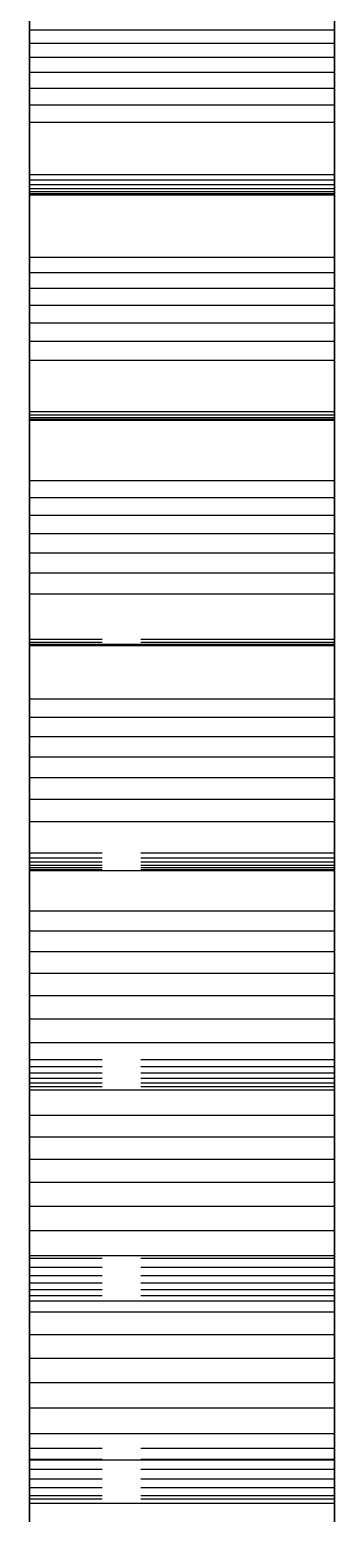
# Model space of a CAD drawing. Header units: millimetres. Extents: x -29 to 156, y -45 to 87.
# Drawn here: x 63.81 to 65.81, y -13.73 to -4 of the extents above; entities that cross this region are included whole.
import ezdxf

# ---------------------------------------------------------------- set-up
doc = ezdxf.new("R2010")
doc.units = ezdxf.units.MM
doc.linetypes.add('DASHED', pattern=[1.524, 1.27, -0.254])
doc.layers.add('HIDDEN', color=8, linetype='DASHED')
doc.layers.add('VISIBLE', color=7, linetype='CONTINUOUS')

msp = doc.modelspace()

# ---------------------------------------------------------------- linework, layer by layer
at = {"layer": 'HIDDEN'}
for points in [[(63.80933, -3.59071), (63.80933, -4.00605)], [(65.80933, -3.59071), (65.80933, -4.00605)], [(63.80933, -4.00605), (63.80933, -4.09258)], [(65.80933, -4.00605), (63.80933, -4.00605)], [(65.80933, -4.00605), (65.80933, -4.09258)], [(63.80933, -4.09258), (63.80933, -4.18528)], [(65.80933, -4.09258), (63.80933, -4.09258)], [(65.80933, -4.09258), (65.80933, -4.18528)], [(63.80933, -4.18528), (63.80933, -4.28372)], [(65.80933, -4.18528), (63.80933, -4.18528)], [(65.80933, -4.18528), (65.80933, -4.28372)], [(63.80933, -4.28372), (63.80933, -4.38754)], [(65.80933, -4.28372), (63.80933, -4.28372)], [(65.80933, -4.28372), (65.80933, -4.38754)], [(63.80933, -4.38754), (63.80933, -4.49649)], [(65.80933, -4.38754), (63.80933, -4.38754)], [(65.80933, -4.38754), (65.80933, -4.49649)], [(63.80933, -4.49649), (63.80933, -4.61034)], [(65.80933, -4.49649), (63.80933, -4.49649)], [(65.80933, -4.49649), (65.80933, -4.61034)], [(63.80933, -4.61034), (63.80933, -4.95332)], [(65.80933, -4.61034), (63.80933, -4.61034)], [(65.80933, -4.61034), (65.80933, -4.95332)], [(63.80933, -4.95332), (63.80933, -4.9889)], [(65.80933, -4.95332), (63.80933, -4.95332)], [(65.80933, -4.95332), (65.80933, -4.9889)], [(63.80933, -4.9889), (63.80933, -5.0195)], [(65.80933, -4.9889), (63.80933, -4.9889)], [(63.80933, -5.0195), (63.80933, -5.04492)], [(65.80933, -5.0195), (63.80933, -5.0195)], [(63.80933, -5.04492), (63.80933, -5.0649)], [(65.80933, -5.04492), (63.80933, -5.04492)], [(65.80933, -4.9889), (65.80933, -5.0195)], [(65.80933, -5.0195), (65.80933, -5.04492)], [(65.80933, -5.04492), (65.80933, -5.0649)], [(63.80933, -5.0649), (63.80933, -5.07913)], [(65.80933, -5.0649), (63.80933, -5.0649)], [(63.80933, -5.07913), (63.80933, -5.08719)], [(65.80933, -5.07913), (63.80933, -5.07913)], [(63.80933, -5.08719), (63.80933, -5.4964)], [(65.80933, -5.08719), (63.80933, -5.08719)], [(65.80933, -5.0649), (65.80933, -5.07913)], [(65.80933, -5.07913), (65.80933, -5.08719)], [(65.80933, -5.08719), (65.80933, -5.4964)], [(63.80933, -5.4964), (63.80933, -5.5949)], [(65.80933, -5.4964), (63.80933, -5.4964)], [(65.80933, -5.4964), (65.80933, -5.5949)], [(63.80933, -5.5949), (63.80933, -5.69946)], [(65.80933, -5.5949), (63.80933, -5.5949)], [(65.80933, -5.5949), (65.80933, -5.69946)], [(63.80933, -5.69946), (63.80933, -5.80965)], [(65.80933, -5.69946), (63.80933, -5.69946)], [(65.80933, -5.69946), (65.80933, -5.80965)], [(63.80933, -5.80965), (63.80933, -5.92513)], [(65.80933, -5.80965), (63.80933, -5.80965)], [(65.80933, -5.80965), (65.80933, -5.92513)], [(63.80933, -5.92513), (63.80933, -6.04564)], [(65.80933, -5.92513), (63.80933, -5.92513)], [(65.80933, -5.92513), (65.80933, -6.04564)], [(63.80933, -6.04564), (63.80933, -6.17095)], [(65.80933, -6.04564), (63.80933, -6.04564)], [(65.80933, -6.04564), (65.80933, -6.17095)], [(63.80933, -6.17095), (63.80933, -6.508)], [(65.80933, -6.17095), (63.80933, -6.17095)], [(65.80933, -6.17095), (65.80933, -6.508)], [(63.80933, -6.508), (63.80933, -6.52955)], [(65.80933, -6.508), (63.80933, -6.508)], [(65.80933, -6.508), (65.80933, -6.52955)], [(63.80933, -6.52955), (63.80933, -6.54619)], [(65.80933, -6.52955), (63.80933, -6.52955)], [(63.80933, -6.54619), (63.80933, -6.55771)], [(65.80933, -6.54619), (63.80933, -6.54619)], [(63.80933, -6.55771), (63.80933, -6.56389)], [(65.80933, -6.55771), (63.80933, -6.55771)], [(63.80933, -6.55888), (63.80933, -6.56442)], [(63.80933, -6.56442), (63.80933, -6.55888)], [(63.80933, -6.55888), (63.80933, -6.95998)], [(63.80933, -6.56442), (63.80933, -6.55888)], [(65.80933, -6.55888), (63.80933, -6.55888)], [(65.80933, -6.55888), (63.80933, -6.55888)], [(63.80933, -6.56389), (63.80933, -6.56442)], [(65.80933, -6.56389), (63.80933, -6.56389)], [(65.80933, -6.56442), (63.80933, -6.56442)], [(65.80933, -6.52955), (65.80933, -6.54619)], [(65.80933, -6.54619), (65.80933, -6.55771)], [(65.80933, -6.55771), (65.80933, -6.56389)], [(65.80933, -6.55888), (65.80933, -6.56442)], [(65.80933, -6.56442), (65.80933, -6.55888)], [(65.80933, -6.55888), (65.80933, -6.95998)], [(65.80933, -6.56442), (65.80933, -6.55888)], [(65.80933, -6.56389), (65.80933, -6.56442)], [(63.80933, -6.95998), (63.80933, -7.06997)], [(65.80933, -6.95998), (63.80933, -6.95998)], [(65.80933, -6.95998), (65.80933, -7.06997)], [(63.80933, -7.06997), (63.80933, -7.18588)], [(65.80933, -7.06997), (63.80933, -7.06997)], [(65.80933, -7.06997), (65.80933, -7.18588)], [(63.80933, -7.18588), (63.80933, -7.30729)], [(65.80933, -7.18588), (63.80933, -7.18588)], [(65.80933, -7.18588), (65.80933, -7.30729)], [(63.80933, -7.30729), (63.80933, -7.43386)], [(65.80933, -7.30729), (63.80933, -7.30729)], [(65.80933, -7.30729), (65.80933, -7.43386)], [(63.80933, -7.43386), (63.80933, -7.56533)], [(65.80933, -7.43386), (63.80933, -7.43386)], [(65.80933, -7.43386), (65.80933, -7.56533)], [(63.80933, -7.56533), (63.80933, -7.70149)], [(65.80933, -7.56533), (63.80933, -7.56533)], [(65.80933, -7.56533), (65.80933, -7.70149)], [(63.80933, -7.70149), (63.80933, -8.03098)], [(65.80933, -7.70149), (63.80933, -7.70149)], [(65.80933, -7.70149), (65.80933, -8.03098)], [(63.80933, -7.99862), (63.80933, -8.01773)], [(63.80933, -8.04098), (63.80933, -7.99862)], [(63.80933, -7.99862), (63.80933, -8.38966)], [(63.80933, -8.01773), (63.80933, -7.99862)], [(65.80933, -7.99862), (63.80933, -7.99862)], [(65.80933, -7.99862), (63.80933, -7.99862)], [(63.80933, -8.01773), (63.80933, -8.03091)], [(63.80933, -8.03091), (63.80933, -8.01773)], [(65.80933, -8.01773), (63.80933, -8.01773)], [(65.80933, -8.01773), (63.80933, -8.01773)], [(63.80933, -8.03091), (63.80933, -8.03856)], [(63.80933, -8.03856), (63.80933, -8.03091)], [(65.80933, -8.03091), (63.80933, -8.03091)], [(65.80933, -8.03091), (63.80933, -8.03091)], [(63.80933, -8.03098), (63.80933, -8.03839)], [(65.80933, -8.03098), (63.80933, -8.03098)], [(63.80933, -8.03839), (63.80933, -8.04098)], [(65.80933, -8.03839), (63.80933, -8.03839)], [(63.80933, -8.03856), (63.80933, -8.04098)], [(63.80933, -8.04098), (63.80933, -8.03856)], [(65.80933, -8.03856), (63.80933, -8.03856)], [(65.80933, -8.03856), (63.80933, -8.03856)], [(65.80933, -8.04098), (63.80933, -8.04098)], [(65.80933, -7.99862), (65.80933, -8.01773)], [(65.80933, -8.04098), (65.80933, -7.99862)], [(65.80933, -7.99862), (65.80933, -8.38966)], [(65.80933, -8.01773), (65.80933, -7.99862)], [(65.80933, -8.01773), (65.80933, -8.03091)], [(65.80933, -8.03091), (65.80933, -8.01773)], [(65.80933, -8.03091), (65.80933, -8.03856)], [(65.80933, -8.03856), (65.80933, -8.03091)], [(65.80933, -8.03098), (65.80933, -8.03839)], [(65.80933, -8.03839), (65.80933, -8.04098)], [(65.80933, -8.03856), (65.80933, -8.04098)], [(65.80933, -8.04098), (65.80933, -8.03856)], [(63.80933, -8.38966), (63.80933, -8.51059)], [(65.80933, -8.38966), (63.80933, -8.38966)], [(65.80933, -8.38966), (65.80933, -8.51059)], [(63.80933, -8.51059), (63.80933, -8.63728)], [(65.80933, -8.51059), (63.80933, -8.51059)], [(65.80933, -8.51059), (65.80933, -8.63728)], [(63.80933, -8.63728), (63.80933, -8.76932)], [(65.80933, -8.63728), (63.80933, -8.63728)], [(65.80933, -8.63728), (65.80933, -8.76932)], [(63.80933, -8.76932), (63.80933, -8.90637)], [(65.80933, -8.76932), (63.80933, -8.76932)], [(65.80933, -8.76932), (65.80933, -8.90637)], [(63.80933, -8.90637), (63.80933, -9.04817)], [(65.80933, -8.90637), (63.80933, -8.90637)], [(65.80933, -8.90637), (65.80933, -9.04817)], [(63.80933, -9.04817), (63.80933, -9.19451)], [(65.80933, -9.04817), (63.80933, -9.04817)], [(65.80933, -9.04817), (65.80933, -9.19451)], [(63.80933, -9.19451), (63.80933, -9.51483)], [(65.80933, -9.19451), (63.80933, -9.19451)], [(65.80933, -9.19451), (65.80933, -9.51483)], [(63.80933, -9.39939), (63.80933, -9.43198)], [(63.80933, -9.51483), (63.80933, -9.39939)], [(63.80933, -9.39939), (63.80933, -9.77845)], [(63.80933, -9.43198), (63.80933, -9.39939)], [(65.80933, -9.39939), (63.80933, -9.39939)], [(65.80933, -9.39939), (63.80933, -9.39939)], [(65.80933, -9.39939), (65.80933, -9.43198)], [(65.80933, -9.51483), (65.80933, -9.39939)], [(65.80933, -9.39939), (65.80933, -9.77845)], [(65.80933, -9.43198), (65.80933, -9.39939)], [(63.80933, -9.43198), (63.80933, -9.4588)], [(63.80933, -9.4588), (63.80933, -9.43198)], [(65.80933, -9.43198), (63.80933, -9.43198)], [(65.80933, -9.43198), (63.80933, -9.43198)], [(63.80933, -9.4588), (63.80933, -9.48024)], [(63.80933, -9.48024), (63.80933, -9.4588)], [(65.80933, -9.4588), (63.80933, -9.4588)], [(65.80933, -9.4588), (63.80933, -9.4588)], [(63.80933, -9.48024), (63.80933, -9.49659)], [(63.80933, -9.49659), (63.80933, -9.48024)], [(65.80933, -9.48024), (63.80933, -9.48024)], [(65.80933, -9.48024), (63.80933, -9.48024)], [(63.80933, -9.49659), (63.80933, -9.50806)], [(63.80933, -9.50806), (63.80933, -9.49659)], [(65.80933, -9.49659), (63.80933, -9.49659)], [(65.80933, -9.49659), (63.80933, -9.49659)], [(63.80933, -9.50806), (63.80933, -9.51483)], [(63.80933, -9.51483), (63.80933, -9.50806)], [(65.80933, -9.50806), (63.80933, -9.50806)], [(65.80933, -9.50806), (63.80933, -9.50806)], [(65.80933, -9.51483), (63.80933, -9.51483)], [(65.80933, -9.43198), (65.80933, -9.4588)], [(65.80933, -9.4588), (65.80933, -9.43198)], [(65.80933, -9.4588), (65.80933, -9.48024)], [(65.80933, -9.48024), (65.80933, -9.4588)], [(65.80933, -9.48024), (65.80933, -9.49659)], [(65.80933, -9.49659), (65.80933, -9.48024)], [(65.80933, -9.49659), (65.80933, -9.50806)], [(65.80933, -9.50806), (65.80933, -9.49659)], [(65.80933, -9.50806), (65.80933, -9.51483)], [(65.80933, -9.51483), (65.80933, -9.50806)], [(63.80933, -9.77845), (63.80933, -9.90974)], [(65.80933, -9.77845), (63.80933, -9.77845)], [(65.80933, -9.77845), (65.80933, -9.90974)], [(63.80933, -9.90974), (63.80933, -10.04661)], [(65.80933, -9.90974), (63.80933, -9.90974)], [(65.80933, -9.90974), (65.80933, -10.04661)], [(63.80933, -10.04661), (63.80933, -10.18863)], [(65.80933, -10.04661), (63.80933, -10.04661)], [(65.80933, -10.04661), (65.80933, -10.18863)], [(63.80933, -10.18863), (63.80933, -10.33548)], [(65.80933, -10.18863), (63.80933, -10.18863)], [(65.80933, -10.18863), (65.80933, -10.33548)], [(63.80933, -10.33548), (63.80933, -10.48692)], [(65.80933, -10.33548), (63.80933, -10.33548)], [(65.80933, -10.33548), (65.80933, -10.48692)], [(63.80933, -10.48692), (63.80933, -10.64274)], [(65.80933, -10.48692), (63.80933, -10.48692)], [(65.80933, -10.48692), (65.80933, -10.64274)], [(63.80933, -10.64274), (63.80933, -10.95233)], [(65.80933, -10.64274), (63.80933, -10.64274)], [(65.80933, -10.64274), (65.80933, -10.95233)], [(63.80933, -10.75437), (63.80933, -10.80028)], [(63.80933, -10.95233), (63.80933, -10.75437)], [(63.80933, -10.75437), (63.80933, -11.11961)], [(63.80933, -10.80028), (63.80933, -10.75437)], [(65.80933, -10.75437), (63.80933, -10.75437)], [(65.80933, -10.75437), (63.80933, -10.75437)], [(65.80933, -10.75437), (65.80933, -10.80028)], [(65.80933, -10.95233), (65.80933, -10.75437)], [(65.80933, -10.75437), (65.80933, -11.11961)], [(65.80933, -10.80028), (65.80933, -10.75437)], [(63.80933, -10.80028), (63.80933, -10.84061)], [(63.80933, -10.84061), (63.80933, -10.80028)], [(65.80933, -10.80028), (63.80933, -10.80028)], [(65.80933, -10.80028), (63.80933, -10.80028)], [(63.80933, -10.84061), (63.80933, -10.87574)], [(63.80933, -10.87574), (63.80933, -10.84061)], [(65.80933, -10.84061), (63.80933, -10.84061)], [(65.80933, -10.84061), (63.80933, -10.84061)], [(63.80933, -10.87574), (63.80933, -10.90594)], [(63.80933, -10.90594), (63.80933, -10.87574)], [(65.80933, -10.87574), (63.80933, -10.87574)], [(65.80933, -10.87574), (63.80933, -10.87574)], [(65.80933, -10.80028), (65.80933, -10.84061)], [(65.80933, -10.84061), (65.80933, -10.80028)], [(65.80933, -10.84061), (65.80933, -10.87574)], [(65.80933, -10.87574), (65.80933, -10.84061)], [(65.80933, -10.87574), (65.80933, -10.90594)], [(65.80933, -10.90594), (65.80933, -10.87574)], [(63.80933, -10.90594), (63.80933, -10.93141)], [(63.80933, -10.93141), (63.80933, -10.90594)], [(65.80933, -10.90594), (63.80933, -10.90594)], [(65.80933, -10.90594), (63.80933, -10.90594)], [(63.80933, -10.93141), (63.80933, -10.95233)], [(63.80933, -10.95233), (63.80933, -10.93141)], [(65.80933, -10.93141), (63.80933, -10.93141)], [(65.80933, -10.93141), (63.80933, -10.93141)], [(65.80933, -10.95233), (63.80933, -10.95233)], [(65.80933, -10.90594), (65.80933, -10.93141)], [(65.80933, -10.93141), (65.80933, -10.90594)], [(65.80933, -10.93141), (65.80933, -10.95233)], [(65.80933, -10.95233), (65.80933, -10.93141)], [(63.80933, -11.11961), (63.80933, -11.26062)], [(65.80933, -11.11961), (63.80933, -11.11961)], [(65.80933, -11.11961), (65.80933, -11.26062)], [(63.80933, -11.26062), (63.80933, -11.40699)], [(65.80933, -11.26062), (63.80933, -11.26062)], [(65.80933, -11.26062), (65.80933, -11.40699)], [(63.80933, -11.40699), (63.80933, -11.5583)], [(65.80933, -11.40699), (63.80933, -11.40699)], [(65.80933, -11.40699), (65.80933, -11.5583)], [(63.80933, -11.5583), (63.80933, -11.71425)], [(65.80933, -11.5583), (63.80933, -11.5583)], [(65.80933, -11.5583), (65.80933, -11.71425)], [(63.80933, -11.71425), (63.80933, -11.87459)], [(65.80933, -11.71425), (63.80933, -11.71425)], [(65.80933, -11.71425), (65.80933, -11.87459)], [(63.80933, -11.87459), (63.80933, -12.03911)], [(65.80933, -11.87459), (63.80933, -11.87459)], [(65.80933, -11.87459), (65.80933, -12.03911)], [(63.80933, -12.03911), (63.80933, -12.33647)], [(65.80933, -12.03911), (63.80933, -12.03911)], [(63.80933, -12.05695), (63.80933, -12.11596)], [(63.80933, -12.33647), (63.80933, -12.05695)], [(63.80933, -12.05695), (63.80933, -12.4066)], [(63.80933, -12.11596), (63.80933, -12.05695)], [(65.80933, -12.05695), (63.80933, -12.05695)], [(65.80933, -12.05695), (63.80933, -12.05695)], [(65.80933, -12.03911), (65.80933, -12.33647)], [(65.80933, -12.05695), (65.80933, -12.11596)], [(65.80933, -12.33647), (65.80933, -12.05695)], [(65.80933, -12.05695), (65.80933, -12.4066)], [(65.80933, -12.11596), (65.80933, -12.05695)], [(63.80933, -12.11596), (63.80933, -12.16961)], [(63.80933, -12.16961), (63.80933, -12.11596)], [(65.80933, -12.11596), (63.80933, -12.11596)], [(65.80933, -12.11596), (63.80933, -12.11596)], [(65.80933, -12.11596), (65.80933, -12.16961)], [(65.80933, -12.16961), (65.80933, -12.11596)], [(63.80933, -12.16961), (63.80933, -12.21825)], [(63.80933, -12.21825), (63.80933, -12.16961)], [(65.80933, -12.16961), (63.80933, -12.16961)], [(65.80933, -12.16961), (63.80933, -12.16961)], [(63.80933, -12.21825), (63.80933, -12.26216)], [(63.80933, -12.26216), (63.80933, -12.21825)], [(65.80933, -12.21825), (63.80933, -12.21825)], [(65.80933, -12.21825), (63.80933, -12.21825)], [(65.80933, -12.16961), (65.80933, -12.21825)], [(65.80933, -12.21825), (65.80933, -12.16961)], [(65.80933, -12.21825), (65.80933, -12.26216)], [(65.80933, -12.26216), (65.80933, -12.21825)], [(63.80933, -12.26216), (63.80933, -12.30151)], [(63.80933, -12.30151), (63.80933, -12.26216)], [(65.80933, -12.26216), (63.80933, -12.26216)], [(65.80933, -12.26216), (63.80933, -12.26216)], [(63.80933, -12.30151), (63.80933, -12.33647)], [(63.80933, -12.33647), (63.80933, -12.30151)], [(65.80933, -12.30151), (63.80933, -12.30151)], [(65.80933, -12.30151), (63.80933, -12.30151)], [(65.80933, -12.33647), (63.80933, -12.33647)], [(65.80933, -12.26216), (65.80933, -12.30151)], [(65.80933, -12.30151), (65.80933, -12.26216)], [(65.80933, -12.30151), (65.80933, -12.33647)], [(65.80933, -12.33647), (65.80933, -12.30151)], [(63.80933, -12.4066), (63.80933, -12.55664)], [(65.80933, -12.4066), (63.80933, -12.4066)], [(65.80933, -12.4066), (65.80933, -12.55664)], [(63.80933, -12.55664), (63.80933, -12.71179)], [(65.80933, -12.55664), (63.80933, -12.55664)], [(65.80933, -12.55664), (65.80933, -12.71179)], [(63.80933, -12.71179), (63.80933, -12.87166)], [(65.80933, -12.71179), (63.80933, -12.71179)], [(65.80933, -12.71179), (65.80933, -12.87166)], [(63.80933, -12.87166), (63.80933, -13.03594)], [(65.80933, -12.87166), (63.80933, -12.87166)], [(65.80933, -12.87166), (65.80933, -13.03594)], [(63.80933, -13.03594), (63.80933, -13.2044)], [(65.80933, -13.03594), (63.80933, -13.03594)], [(65.80933, -13.03594), (65.80933, -13.2044)], [(63.80933, -13.2044), (63.80933, -13.37683)], [(65.80933, -13.2044), (63.80933, -13.2044)], [(65.80933, -13.2044), (65.80933, -13.37683)], [(63.80933, -13.3008), (63.80933, -13.37261)], [(63.80933, -13.63314), (63.80933, -13.3008)], [(63.80933, -13.3008), (63.80933, -13.63314)], [(63.80933, -13.37261), (63.80933, -13.3008)], [(65.80933, -13.3008), (63.80933, -13.3008)], [(65.80933, -13.3008), (63.80933, -13.3008)], [(65.80933, -13.3008), (65.80933, -13.37261)], [(65.80933, -13.63314), (65.80933, -13.3008)], [(65.80933, -13.3008), (65.80933, -13.63314)], [(65.80933, -13.37261), (65.80933, -13.3008)], [(63.80933, -13.37261), (63.80933, -13.43931)], [(63.80933, -13.43931), (63.80933, -13.37261)], [(65.80933, -13.37261), (63.80933, -13.37261)], [(65.80933, -13.37261), (63.80933, -13.37261)], [(63.80933, -13.37683), (63.80933, -13.6605)], [(65.80933, -13.37683), (63.80933, -13.37683)], [(65.80933, -13.37261), (65.80933, -13.43931)], [(65.80933, -13.43931), (65.80933, -13.37261)], [(65.80933, -13.37683), (65.80933, -13.6605)], [(63.80933, -13.43931), (63.80933, -13.50124)], [(63.80933, -13.50124), (63.80933, -13.43931)], [(65.80933, -13.43931), (63.80933, -13.43931)], [(65.80933, -13.43931), (63.80933, -13.43931)], [(63.80933, -13.50124), (63.80933, -13.55863)], [(63.80933, -13.55863), (63.80933, -13.50124)], [(65.80933, -13.50124), (63.80933, -13.50124)], [(65.80933, -13.50124), (63.80933, -13.50124)], [(65.80933, -13.43931), (65.80933, -13.50124)], [(65.80933, -13.50124), (65.80933, -13.43931)], [(65.80933, -13.50124), (65.80933, -13.55863)], [(65.80933, -13.55863), (65.80933, -13.50124)], [(63.80933, -13.55863), (63.80933, -13.61167)], [(63.80933, -13.61167), (63.80933, -13.55863)], [(65.80933, -13.55863), (63.80933, -13.55863)], [(65.80933, -13.55863), (63.80933, -13.55863)], [(63.80933, -13.61167), (63.80933, -13.6605)], [(63.80933, -13.6605), (63.80933, -13.61167)], [(65.80933, -13.61167), (63.80933, -13.61167)], [(65.80933, -13.61167), (63.80933, -13.61167)], [(65.80933, -13.55863), (65.80933, -13.61167)], [(65.80933, -13.61167), (65.80933, -13.55863)], [(65.80933, -13.61167), (65.80933, -13.6605)], [(65.80933, -13.6605), (65.80933, -13.61167)], [(63.80933, -13.6605), (63.80933, -13.63314)], [(63.80933, -13.63314), (63.80933, -13.79148)], [(65.80933, -13.63314), (63.80933, -13.63314)], [(65.80933, -13.63314), (63.80933, -13.63314)], [(65.80933, -13.6605), (63.80933, -13.6605)], [(65.80933, -13.6605), (65.80933, -13.63314)], [(65.80933, -13.63314), (65.80933, -13.79148)]]:
    msp.add_lwpolyline(points, dxfattribs=at)
at = {"layer": 'VISIBLE'}
for points in [[(63.80933, -4.00605), (63.80933, -3.59071)], [(65.80933, -4.00605), (65.80933, -3.59071)], [(63.80933, -4.09258), (63.80933, -4.00605)], [(65.80933, -4.00605), (63.80933, -4.00605)], [(65.80933, -4.09258), (65.80933, -4.00605)], [(63.80933, -4.18528), (63.80933, -4.09258)], [(65.80933, -4.09258), (63.80933, -4.09258)], [(65.80933, -4.18528), (65.80933, -4.09258)], [(63.80933, -4.28372), (63.80933, -4.18528)], [(65.80933, -4.18528), (63.80933, -4.18528)], [(65.80933, -4.28372), (65.80933, -4.18528)], [(63.80933, -4.38754), (63.80933, -4.28372)], [(65.80933, -4.28372), (63.80933, -4.28372)], [(65.80933, -4.38754), (65.80933, -4.28372)], [(63.80933, -4.49649), (63.80933, -4.38754)], [(65.80933, -4.38754), (63.80933, -4.38754)], [(65.80933, -4.49649), (65.80933, -4.38754)], [(63.80933, -4.61034), (63.80933, -4.49649)], [(65.80933, -4.49649), (63.80933, -4.49649)], [(65.80933, -4.61034), (65.80933, -4.49649)], [(63.80933, -4.95332), (63.80933, -4.61034)], [(65.80933, -4.61034), (63.80933, -4.61034)], [(65.80933, -4.95332), (65.80933, -4.61034)], [(63.80933, -4.9889), (63.80933, -4.95332)], [(65.80933, -4.95332), (63.80933, -4.95332)], [(65.80933, -4.9889), (65.80933, -4.95332)], [(63.80933, -5.0195), (63.80933, -4.9889)], [(65.80933, -4.9889), (63.80933, -4.9889)], [(63.80933, -5.04492), (63.80933, -5.0195)], [(65.80933, -5.0195), (63.80933, -5.0195)], [(63.80933, -5.0649), (63.80933, -5.04492)], [(65.80933, -5.04492), (63.80933, -5.04492)], [(65.80933, -5.0195), (65.80933, -4.9889)], [(65.80933, -5.04492), (65.80933, -5.0195)], [(65.80933, -5.0649), (65.80933, -5.04492)], [(63.80933, -5.07913), (63.80933, -5.0649)], [(65.80933, -5.0649), (63.80933, -5.0649)], [(63.80933, -5.08719), (63.80933, -5.07913)], [(65.80933, -5.07913), (63.80933, -5.07913)], [(63.80933, -5.4964), (63.80933, -5.08719)], [(65.80933, -5.08719), (63.80933, -5.08719)], [(65.80933, -5.07913), (65.80933, -5.0649)], [(65.80933, -5.08719), (65.80933, -5.07913)], [(65.80933, -5.4964), (65.80933, -5.08719)], [(63.80933, -5.5949), (63.80933, -5.4964)], [(65.80933, -5.4964), (63.80933, -5.4964)], [(65.80933, -5.5949), (65.80933, -5.4964)], [(63.80933, -5.69946), (63.80933, -5.5949)], [(65.80933, -5.5949), (63.80933, -5.5949)], [(65.80933, -5.69946), (65.80933, -5.5949)], [(63.80933, -5.80965), (63.80933, -5.69946)], [(65.80933, -5.69946), (63.80933, -5.69946)], [(65.80933, -5.80965), (65.80933, -5.69946)], [(63.80933, -5.92513), (63.80933, -5.80965)], [(65.80933, -5.80965), (63.80933, -5.80965)], [(65.80933, -5.92513), (65.80933, -5.80965)], [(63.80933, -6.04564), (63.80933, -5.92513)], [(65.80933, -5.92513), (63.80933, -5.92513)], [(65.80933, -6.04564), (65.80933, -5.92513)], [(63.80933, -6.17095), (63.80933, -6.04564)], [(65.80933, -6.04564), (63.80933, -6.04564)], [(65.80933, -6.17095), (65.80933, -6.04564)], [(63.80933, -6.508), (63.80933, -6.17095)], [(65.80933, -6.17095), (63.80933, -6.17095)], [(65.80933, -6.508), (65.80933, -6.17095)], [(63.80933, -6.52955), (63.80933, -6.508)], [(65.80933, -6.508), (63.80933, -6.508)], [(65.80933, -6.52955), (65.80933, -6.508)], [(63.80933, -6.54619), (63.80933, -6.52955)], [(65.80933, -6.52955), (63.80933, -6.52955)], [(63.80933, -6.55771), (63.80933, -6.54619)], [(65.80933, -6.54619), (63.80933, -6.54619)], [(63.80933, -6.56389), (63.80933, -6.55771)], [(65.80933, -6.55771), (63.80933, -6.55771)], [(63.80933, -6.56442), (63.80933, -6.56389)], [(65.80933, -6.56389), (63.80933, -6.56389)], [(63.80933, -6.95998), (63.80933, -6.56442)], [(65.80933, -6.56442), (63.80933, -6.56442)], [(65.80933, -6.54619), (65.80933, -6.52955)], [(65.80933, -6.55771), (65.80933, -6.54619)], [(65.80933, -6.56389), (65.80933, -6.55771)], [(65.80933, -6.56442), (65.80933, -6.56389)], [(65.80933, -6.95998), (65.80933, -6.56442)], [(63.80933, -7.06997), (63.80933, -6.95998)], [(65.80933, -6.95998), (63.80933, -6.95998)], [(65.80933, -7.06997), (65.80933, -6.95998)], [(63.80933, -7.18588), (63.80933, -7.06997)], [(65.80933, -7.06997), (63.80933, -7.06997)], [(65.80933, -7.18588), (65.80933, -7.06997)], [(63.80933, -7.30729), (63.80933, -7.18588)], [(65.80933, -7.18588), (63.80933, -7.18588)], [(65.80933, -7.30729), (65.80933, -7.18588)], [(63.80933, -7.43386), (63.80933, -7.30729)], [(65.80933, -7.30729), (63.80933, -7.30729)], [(65.80933, -7.43386), (65.80933, -7.30729)], [(63.80933, -7.56533), (63.80933, -7.43386)], [(65.80933, -7.43386), (63.80933, -7.43386)], [(65.80933, -7.56533), (65.80933, -7.43386)], [(63.80933, -7.70149), (63.80933, -7.56533)], [(65.80933, -7.56533), (63.80933, -7.56533)], [(65.80933, -7.70149), (65.80933, -7.56533)], [(63.80933, -8.03098), (63.80933, -7.70149)], [(65.80933, -7.70149), (63.80933, -7.70149)], [(65.80933, -8.03098), (65.80933, -7.70149)], [(63.80933, -8.03839), (63.80933, -8.03098)], [(65.80933, -8.03098), (63.80933, -8.03098)], [(63.80933, -8.04098), (63.80933, -8.03839)], [(65.80933, -8.03839), (63.80933, -8.03839)], [(63.80933, -8.38966), (63.80933, -8.04098)], [(65.80933, -8.04098), (63.80933, -8.04098)], [(65.80933, -8.03839), (65.80933, -8.03098)], [(65.80933, -8.04098), (65.80933, -8.03839)], [(65.80933, -8.38966), (65.80933, -8.04098)], [(63.80933, -8.51059), (63.80933, -8.38966)], [(65.80933, -8.38966), (63.80933, -8.38966)], [(65.80933, -8.51059), (65.80933, -8.38966)], [(63.80933, -8.63728), (63.80933, -8.51059)], [(65.80933, -8.51059), (63.80933, -8.51059)], [(65.80933, -8.63728), (65.80933, -8.51059)], [(63.80933, -8.76932), (63.80933, -8.63728)], [(65.80933, -8.63728), (63.80933, -8.63728)], [(65.80933, -8.76932), (65.80933, -8.63728)], [(63.80933, -8.90637), (63.80933, -8.76932)], [(65.80933, -8.76932), (63.80933, -8.76932)], [(65.80933, -8.90637), (65.80933, -8.76932)], [(63.80933, -9.04817), (63.80933, -8.90637)], [(65.80933, -8.90637), (63.80933, -8.90637)], [(65.80933, -9.04817), (65.80933, -8.90637)], [(63.80933, -9.19451), (63.80933, -9.04817)], [(65.80933, -9.04817), (63.80933, -9.04817)], [(65.80933, -9.19451), (65.80933, -9.04817)], [(63.80933, -9.51483), (63.80933, -9.19451)], [(65.80933, -9.19451), (63.80933, -9.19451)], [(65.80933, -9.51483), (65.80933, -9.19451)], [(63.80933, -9.77845), (63.80933, -9.51483)], [(65.80933, -9.51483), (63.80933, -9.51483)], [(65.80933, -9.77845), (65.80933, -9.51483)], [(63.80933, -9.90974), (63.80933, -9.77845)], [(65.80933, -9.77845), (63.80933, -9.77845)], [(65.80933, -9.90974), (65.80933, -9.77845)], [(63.80933, -10.04661), (63.80933, -9.90974)], [(65.80933, -9.90974), (63.80933, -9.90974)], [(65.80933, -10.04661), (65.80933, -9.90974)], [(63.80933, -10.18863), (63.80933, -10.04661)], [(65.80933, -10.04661), (63.80933, -10.04661)], [(65.80933, -10.18863), (65.80933, -10.04661)], [(63.80933, -10.33548), (63.80933, -10.18863)], [(65.80933, -10.18863), (63.80933, -10.18863)], [(65.80933, -10.33548), (65.80933, -10.18863)], [(63.80933, -10.48692), (63.80933, -10.33548)], [(65.80933, -10.33548), (63.80933, -10.33548)], [(65.80933, -10.48692), (65.80933, -10.33548)], [(63.80933, -10.64274), (63.80933, -10.48692)], [(65.80933, -10.48692), (63.80933, -10.48692)], [(65.80933, -10.64274), (65.80933, -10.48692)], [(63.80933, -10.95233), (63.80933, -10.64274)], [(65.80933, -10.64274), (63.80933, -10.64274)], [(65.80933, -10.95233), (65.80933, -10.64274)], [(63.80933, -11.11961), (63.80933, -10.95233)], [(65.80933, -10.95233), (63.80933, -10.95233)], [(65.80933, -11.11961), (65.80933, -10.95233)], [(63.80933, -11.26062), (63.80933, -11.11961)], [(65.80933, -11.11961), (63.80933, -11.11961)], [(65.80933, -11.26062), (65.80933, -11.11961)], [(63.80933, -11.40699), (63.80933, -11.26062)], [(65.80933, -11.26062), (63.80933, -11.26062)], [(65.80933, -11.40699), (65.80933, -11.26062)], [(63.80933, -11.5583), (63.80933, -11.40699)], [(65.80933, -11.40699), (63.80933, -11.40699)], [(65.80933, -11.5583), (65.80933, -11.40699)], [(63.80933, -11.71425), (63.80933, -11.5583)], [(65.80933, -11.5583), (63.80933, -11.5583)], [(65.80933, -11.71425), (65.80933, -11.5583)], [(63.80933, -11.87459), (63.80933, -11.71425)], [(65.80933, -11.71425), (63.80933, -11.71425)], [(65.80933, -11.87459), (65.80933, -11.71425)], [(63.80933, -12.03911), (63.80933, -11.87459)], [(65.80933, -11.87459), (63.80933, -11.87459)], [(65.80933, -12.03911), (65.80933, -11.87459)], [(63.80933, -12.33647), (63.80933, -12.03911)], [(65.80933, -12.03911), (63.80933, -12.03911)], [(65.80933, -12.33647), (65.80933, -12.03911)], [(63.80933, -12.4066), (63.80933, -12.33647)], [(65.80933, -12.33647), (63.80933, -12.33647)], [(65.80933, -12.4066), (65.80933, -12.33647)], [(63.80933, -12.55664), (63.80933, -12.4066)], [(65.80933, -12.4066), (63.80933, -12.4066)], [(65.80933, -12.55664), (65.80933, -12.4066)], [(63.80933, -12.71179), (63.80933, -12.55664)], [(65.80933, -12.55664), (63.80933, -12.55664)], [(65.80933, -12.71179), (65.80933, -12.55664)], [(63.80933, -12.87166), (63.80933, -12.71179)], [(65.80933, -12.71179), (63.80933, -12.71179)], [(65.80933, -12.87166), (65.80933, -12.71179)], [(63.80933, -13.03594), (63.80933, -12.87166)], [(65.80933, -12.87166), (63.80933, -12.87166)], [(65.80933, -13.03594), (65.80933, -12.87166)], [(63.80933, -13.2044), (63.80933, -13.03594)], [(65.80933, -13.03594), (63.80933, -13.03594)], [(65.80933, -13.2044), (65.80933, -13.03594)], [(63.80933, -13.37683), (63.80933, -13.2044)], [(65.80933, -13.2044), (63.80933, -13.2044)], [(65.80933, -13.37683), (65.80933, -13.2044)], [(63.80933, -13.6605), (63.80933, -13.37683)], [(65.80933, -13.37683), (63.80933, -13.37683)], [(65.80933, -13.6605), (65.80933, -13.37683)], [(63.80933, -13.79148), (63.80933, -13.6605)], [(65.80933, -13.6605), (63.80933, -13.6605)], [(65.80933, -13.79148), (65.80933, -13.6605)]]:
    msp.add_lwpolyline(points, dxfattribs=at)

doc.saveas('drawing.dxf')
